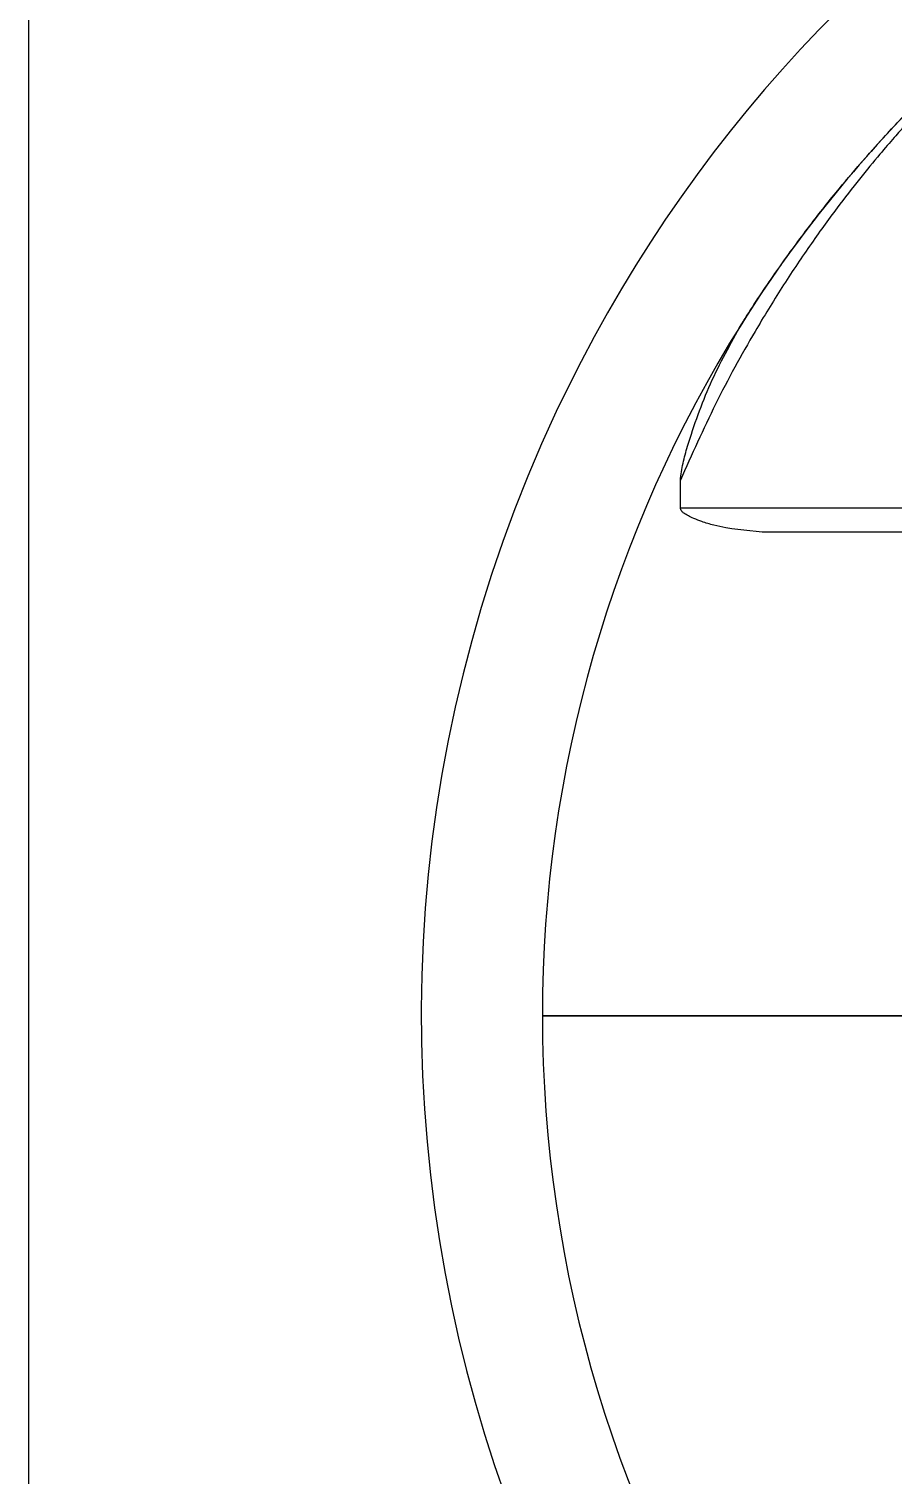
# Model space of a CAD drawing. Header units: millimetres. Extents: x 2 to 1187, y 2 to 839.
# Drawn here: x 74.39 to 103, y 384.22 to 432.06 of the extents above; entities that cross this region are included whole.
import ezdxf

# ---------------------------------------------------------------- set-up
doc = ezdxf.new("R2010")
doc.units = ezdxf.units.MM

msp = doc.modelspace()

# ---------------------------------------------------------------- linework, layer by layer
at = {"color": 7, "linetype": 'Continuous', "lineweight": 25}
for p, q in [((74.39238936606736, 351.4192038677002), (74.39238936607606, 447.4192038676996)), ((95.96054726488981, 416.2192036114086), (95.96054725880717, 417.1313347711427)), ((95.96054726488981, 416.2192036114086), (103.6732884832295, 416.2192036628418)), ((104.4732884885644, 415.4192036681767), (98.66828136082196, 415.4192036294654)), ((106.6795784277142, 399.4176136360858), (91.39238939548008, 399.4176135341417)), ((91.39238940022366, 399.4174900708485), (106.6795784277151, 399.4174901727927))]:
    msp.add_line(p, q, dxfattribs=at)
for centre, radius, start, end in [((134.3923893660712, 399.4192038676953), 46.99999999999999, 14.79249742348417, 154.8349682343268), ((134.392389366071, 399.4192038676953), 42.99999999999977, 135.1443241966056, 147.8376176630161), ((134.3923893660713, 399.4192038676953), 43.00000000000001, 147.8376176630161, 180.0022835657276), ((134.3923893660712, 399.4192038676953), 47.00000000000002, 154.8349682343268, 242.0899321050542), ((134.3923893660712, 399.4192038676952), 42.99999999999995, 180.0021190558303, 213.5328052519612)]:
    msp.add_arc(centre, radius, start, end, dxfattribs=at)
for points, knots in [([(97.99104704191834, 422.3089892970049), (98.02800531709008, 422.3675665725673), (98.38701799250398, 422.936586212158), (99.08961326851315, 423.9873200785495), (100.1076730497893, 425.3880251710297), (101.0726672049958, 426.6137183268779), (101.9471600924792, 427.6460363913544), (102.6596963092817, 428.4422895862675), (103.2234848532883, 429.0443486921209), (103.6115876036531, 429.4459224360967), (103.8526921967023, 429.6905091981318), (103.8883003804827, 429.7260946772993), (103.9061016485684, 429.7438845948791)], [0, 0, 0, 0, 0.01515803205345473, 0.147245119428228, 0.2796193170934455, 0.4113316345808627, 0.5249325056598353, 0.6383960948585403, 0.7342732813826981, 0.8300636215353646, 0.9150452870826772, 1, 1, 1, 1]), ([(103.6732883968012, 429.1796784831077), (103.6570786224237, 429.1620659930953), (103.6246531444939, 429.1268345708133), (103.4066197199287, 428.8864104503446), (103.0558113141771, 428.4917744548042), (102.5455106102272, 427.8993855706212), (101.9019726495607, 427.1174134981267), (101.1101823565439, 426.101229914417), (100.2382180117155, 424.8964587940181), (99.31889654958465, 423.521844952107), (98.2561112715047, 421.7876913231709), (97.09602364711336, 419.6682515069049), (96.33915100079642, 417.9772230513099), (95.96054725880717, 417.1313347711427)], [0, 0, 0, 0, 0.0592947518422943, 0.1186111923855537, 0.1859591655039406, 0.2533763797221686, 0.3339848231575053, 0.4147000967221385, 0.509652616877404, 0.6050781495845973, 0.7003121728227826, 0.8500897960177841, 1, 1, 1, 1]), ([(95.96054725880717, 417.1313347711427), (95.9851712469559, 417.3199923992947), (96.03498831703413, 417.7016677893923), (96.35022244006669, 418.7765482602377), (96.90906071434208, 420.3601459527574), (97.62845935370822, 421.6559065501486), (97.99104704191834, 422.3089892970049)], [0, 0, 0, 0, 0.1019125878409951, 0.2061805138815034, 0.5999030904736382, 1, 1, 1, 1]), ([(98.66828136082196, 415.4192036294654), (98.12875639822946, 415.4652485071989), (97.44982309786278, 415.5231909620842), (96.70904377786596, 415.7493836850243), (96.42796398355821, 415.8534786386923), (96.22904827293351, 415.9453143885047), (96.09513340537453, 416.0248009003781), (96.01114848462132, 416.0992639500579), (95.97213960765347, 416.1568623426195), (95.96107186233624, 416.1969109379123), (95.96062347364526, 416.215965134145), (95.96054726488981, 416.2192036114086)], [0, 0, 0, 0, 0.5560598128229961, 0.6997406053412025, 0.7980571831915375, 0.8652801218243653, 0.9257625619738205, 0.9580945133037153, 0.9803315735650123, 0.9966571273307905, 1, 1, 1, 1])]:
    msp.add_open_spline(points, degree=3, knots=knots, dxfattribs=at)

doc.saveas('drawing.dxf')
